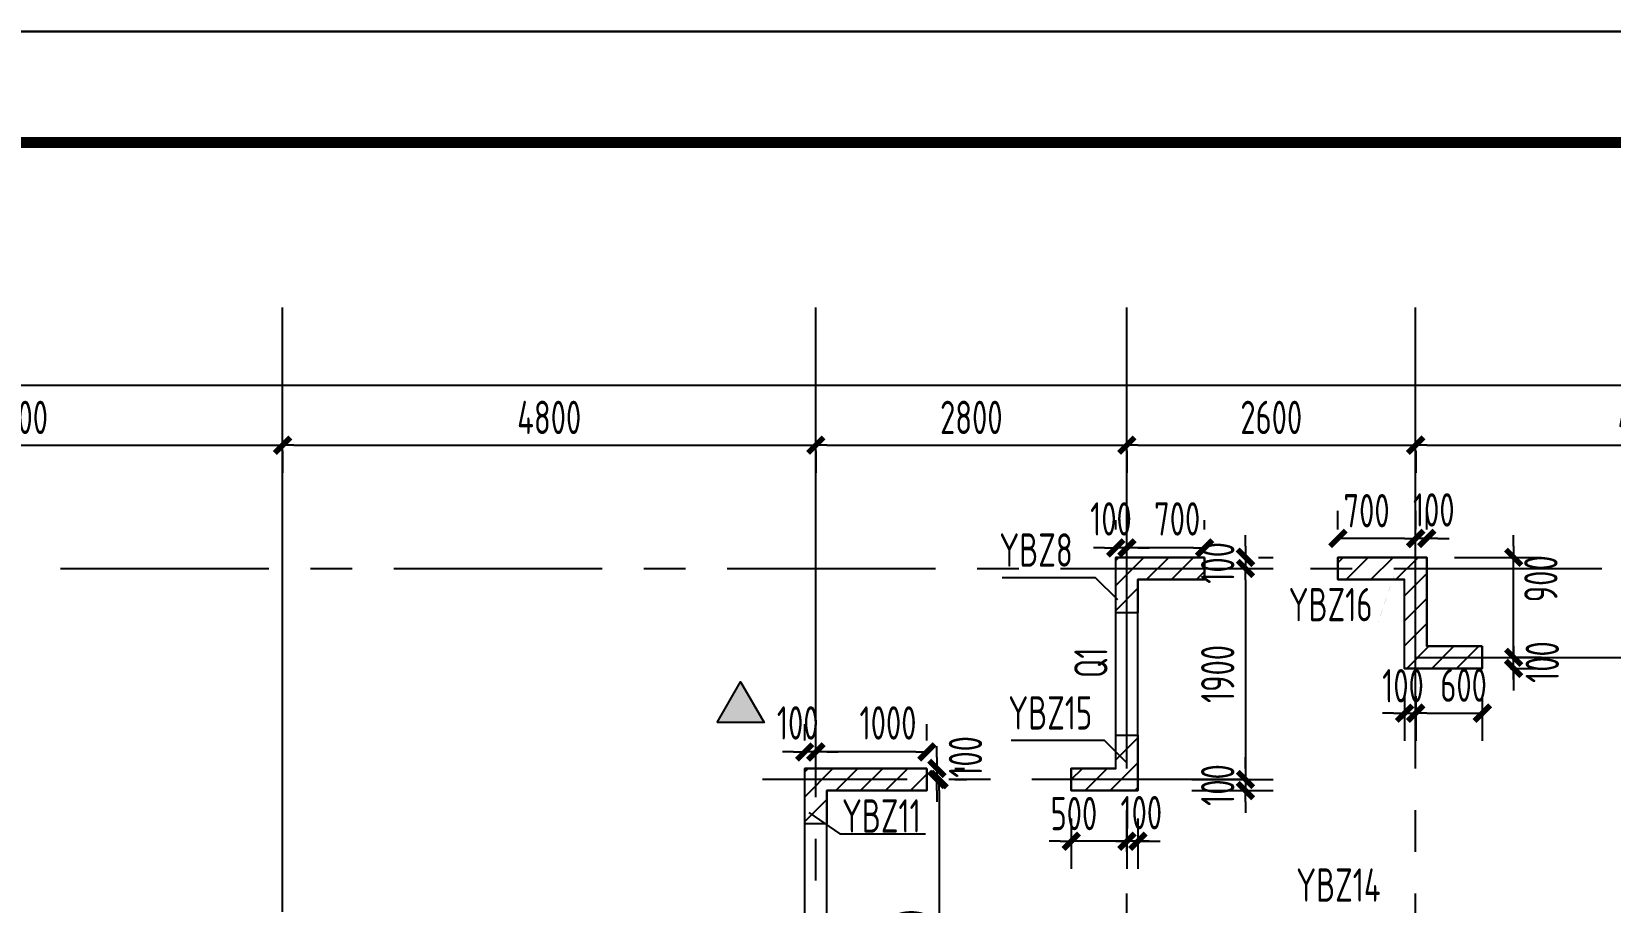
# Model space of a CAD drawing. Extents: x 580289 to 1106878, y -144605 to 78052.
# Drawn here: x 697301 to 711514, y 70211 to 78052 of the extents above; entities that cross this region are included whole.
import ezdxf

# ---------------------------------------------------------------- set-up
doc = ezdxf.new("R2010")
doc.units = 0
doc.header["$LTSCALE"] = 100
doc.linetypes.add('7', pattern=[120.000008, -60.000004, 60.000004])
doc.linetypes.add('CENTER', pattern=[2, 1.25, -0.25, 0.25, -0.25])
doc.layers.get('0').update_dxf_attribs({"linetype": 'CONTINUOUS'})
doc.layers.get('Defpoints').update_dxf_attribs({"linetype": 'CONTINUOUS'})
for name, color, linetype in [('AXIS', 3, 'CONTINUOUS'), ('b边缘构件', 240, 'CONTINUOUS'), ('b边缘构件阴影', 240, 'CONTINUOUS'), ('COLU', 7, 'CONTINUOUS'), ('DIM', 3, 'CONTINUOUS'), ('PAXIS', 253, 'CENTER'), ('TEXT', 2, 'CONTINUOUS'), ('THIN', 7, 'CONTINUOUS'), ('T图框', 7, 'CONTINUOUS'), ('图框', 254, 'CONTINUOUS'), ('墙文字', 54, '7')]:
    doc.layers.add(name, color=color, linetype=linetype)
doc.styles.get("Standard").update_dxf_attribs({"font": 'tssdeng.shx', "width": 0.7, "bigfont": 'tssdchn.shx'})
doc.styles.add('TSSD_Dimension', font='Tssdeng.shx', dxfattribs={"width": 0.7, "bigfont": 'tssdchn.shx'})
doc.dimstyles.new('TSSD_100_100$0', dxfattribs={"dimtxt": 300, "dimasz": 100, "dimexe": 250, "dimexo": 250, "dimgap": 100, "dimtad": 1, "dimdec": 0, "dimzin": 0, "dimdsep": 46, "dimtxsty": 'TSSD_Dimension', "dimblk": '_TSDBK', "dimblk1": '_TSDBK', "dimblk2": '_TSDBK', "dimsah": 1, "dimcen": 0, "dimclrt": 7, "dimadec": 0, "dimazin": 0, "dimtfac": 1, "dimtdec": 0, "dimtix": 1, "dimtmove": 2, "dimatfit": 3, "dimldrblk": '_TSDBK', "dimfxl": 1, "dimtolj": 1, "dimtzin": 0, "dimarcsym": 0})
pattern_1 = [(45, (250053.2, 141627.07), (-112.2532, 112.2532), [])]

# ---------------------------------------------------------------- blocks, each defined once
blk = doc.blocks.new('_TSDBK')
blk.add_line((-1, 0), (0, 0))
at = {"const_width": 0.5}
blk.add_lwpolyline([(-0.7, -0.7), (0.7, 0.7)], dxfattribs=at)
blk = doc.blocks.new('*D127')
at = {"layer": 'Defpoints', "color": 0}
for p in [(709661, 72318), (709761, 72318), (709761, 71915)]:
    blk.add_point(p, dxfattribs=at)
at = {"layer": 'DIM', "color": 0, "lineweight": -2}
for p, q in [((709661, 72068), (709661, 71665)), ((709761, 72068), (709761, 71665)), ((709561, 71915), (709461, 71915)), ((709661, 71915), (709761, 71915)), ((709861, 71915), (709961, 71915))]:
    blk.add_line(p, q, dxfattribs=at)
at = {"layer": 'DIM', "color": 0, "lineweight": -2, "xscale": 100, "yscale": 100, "zscale": 100}
for p, rotation in [((709661, 71915), 359.9999999933299), ((709761, 71915), 179.9999999933299)]:
    blk.add_blockref('_TSDBK', p, dxfattribs=dict(at, rotation=rotation))
at = {"layer": 'DIM', "color": 7, "insert": (709647, 72162), "char_height": 300, "attachment_point": 5, "rotation": 360, "style": 'TSSD_Dimension'}
blk.add_mtext('\\A1;100', dxfattribs=at)
blk = doc.blocks.new('*D128')
at = {"layer": 'Defpoints', "color": 0}
for p in [(709761, 72318), (710361, 72318), (710361, 71915)]:
    blk.add_point(p, dxfattribs=at)
at = {"layer": 'DIM', "color": 0, "lineweight": -2}
for p, q in [((709761, 72068), (709761, 71665)), ((710361, 72068), (710361, 71665)), ((709861, 71915), (710261, 71915))]:
    blk.add_line(p, q, dxfattribs=at)
at = {"layer": 'DIM', "color": 0, "lineweight": -2, "xscale": 100, "yscale": 100, "zscale": 100}
for p, rotation in [((709761, 71915), 179.9999999933299), ((710361, 71915), 359.9999999933299)]:
    blk.add_blockref('_TSDBK', p, dxfattribs=dict(at, rotation=rotation))
at = {"layer": 'DIM', "color": 7, "insert": (710192, 72167), "char_height": 300, "attachment_point": 5, "rotation": 360, "style": 'TSSD_Dimension'}
blk.add_mtext('\\A1;600', dxfattribs=at)
blk = doc.blocks.new('*D129')
at = {"layer": 'Defpoints', "color": 0}
for p in [(710361, 72418), (710643, 72418), (710361, 72318)]:
    blk.add_point(p, dxfattribs=at)
at = {"layer": 'DIM', "color": 0, "lineweight": -2}
for p, q in [((710643, 72518), (710643, 72618)), ((710611, 72418), (710893, 72418)), ((710643, 72318), (710643, 72418)), ((710611, 72318), (710893, 72318)), ((710643, 72218), (710643, 72118))]:
    blk.add_line(p, q, dxfattribs=at)
at = {"layer": 'DIM', "color": 0, "lineweight": -2, "xscale": 100, "yscale": 100, "zscale": 100}
for p, rotation in [((710643, 72418), 270), ((710643, 72318), 90)]:
    blk.add_blockref('_TSDBK', p, dxfattribs=dict(at, rotation=rotation))
at = {"layer": 'DIM', "color": 7, "insert": (710901, 72375), "char_height": 300, "attachment_point": 5, "rotation": 90, "style": 'TSSD_Dimension'}
blk.add_mtext('\\A1;100', dxfattribs=at)
blk = doc.blocks.new('*D130')
at = {"layer": 'Defpoints', "color": 0}
for p in [(709861, 73318), (710643, 73318), (710361, 72418)]:
    blk.add_point(p, dxfattribs=at)
at = {"layer": 'DIM', "color": 0, "lineweight": -2}
for p, q in [((710643, 73418), (710643, 73518)), ((710111, 73318), (710893, 73318)), ((710643, 72418), (710643, 73318)), ((710611, 72418), (710893, 72418)), ((710643, 72318), (710643, 72218))]:
    blk.add_line(p, q, dxfattribs=at)
at = {"layer": 'DIM', "color": 0, "lineweight": -2, "xscale": 100, "yscale": 100, "zscale": 100}
for p, rotation in [((710643, 73318), 270), ((710643, 72418), 90)]:
    blk.add_blockref('_TSDBK', p, dxfattribs=dict(at, rotation=rotation))
at = {"layer": 'DIM', "color": 7, "insert": (710888, 73125), "char_height": 300, "attachment_point": 5, "rotation": 90, "style": 'TSSD_Dimension'}
blk.add_mtext('\\A1;900', dxfattribs=at)
blk = doc.blocks.new('*D131')
at = {"layer": 'Defpoints', "color": 0}
for p in [(709761, 73488), (709761, 73318), (709861, 73318)]:
    blk.add_point(p, dxfattribs=at)
at = {"layer": 'DIM', "color": 0, "lineweight": -2}
for p, q in [((709761, 73568), (709761, 73738)), ((709861, 73568), (709861, 73738)), ((709661, 73488), (709561, 73488)), ((709861, 73488), (709761, 73488)), ((709961, 73488), (710061, 73488))]:
    blk.add_line(p, q, dxfattribs=at)
at = {"layer": 'DIM', "color": 0, "lineweight": -2, "xscale": 100, "yscale": 100, "zscale": 100}
for p, rotation in [((709761, 73488), 359.9999999933299), ((709861, 73488), 179.9999999933299)]:
    blk.add_blockref('_TSDBK', p, dxfattribs=dict(at, rotation=rotation))
at = {"layer": 'DIM', "color": 7, "insert": (709924, 73745), "char_height": 300, "attachment_point": 5, "rotation": 360, "style": 'TSSD_Dimension'}
blk.add_mtext('\\A1;100', dxfattribs=at)
blk = doc.blocks.new('*D132')
at = {"layer": 'Defpoints', "color": 0}
for p in [(709061, 73488), (709061, 73318), (709761, 73318)]:
    blk.add_point(p, dxfattribs=at)
at = {"layer": 'DIM', "color": 0, "lineweight": -2}
for p, q in [((709061, 73568), (709061, 73738)), ((709761, 73568), (709761, 73738)), ((709661, 73488), (709161, 73488))]:
    blk.add_line(p, q, dxfattribs=at)
at = {"layer": 'DIM', "color": 0, "lineweight": -2, "xscale": 100, "yscale": 100, "zscale": 100}
for p, rotation in [((709061, 73488), 179.9999999933299), ((709761, 73488), 359.9999999933299)]:
    blk.add_blockref('_TSDBK', p, dxfattribs=dict(at, rotation=rotation))
at = {"layer": 'DIM', "color": 7, "insert": (709319, 73738), "char_height": 300, "attachment_point": 5, "rotation": 360, "style": 'TSSD_Dimension'}
blk.add_mtext('\\A1;700', dxfattribs=at)
blk = doc.blocks.new('*D133')
at = {"layer": 'Defpoints', "color": 0}
for p in [(707161, 71218), (707261, 71218), (707161, 70762)]:
    blk.add_point(p, dxfattribs=at)
at = {"layer": 'DIM', "color": 0, "lineweight": -2}
for p, q in [((707161, 70968), (707161, 70512)), ((707261, 70968), (707261, 70512)), ((707061, 70762), (706961, 70762)), ((707261, 70762), (707161, 70762)), ((707361, 70762), (707461, 70762))]:
    blk.add_line(p, q, dxfattribs=at)
at = {"layer": 'DIM', "color": 0, "lineweight": -2, "xscale": 100, "yscale": 100, "zscale": 100}
for p, rotation in [((707161, 70762), 359.9999999933299), ((707261, 70762), 179.9999999933299)]:
    blk.add_blockref('_TSDBK', p, dxfattribs=dict(at, rotation=rotation))
at = {"layer": 'DIM', "color": 7, "insert": (707291, 71019), "char_height": 300, "attachment_point": 5, "rotation": 360, "style": 'TSSD_Dimension'}
blk.add_mtext('\\A1;100', dxfattribs=at)
blk = doc.blocks.new('*D134')
at = {"layer": 'Defpoints', "color": 0}
for p in [(706661, 71218), (707161, 71218), (706661, 70762)]:
    blk.add_point(p, dxfattribs=at)
at = {"layer": 'DIM', "color": 0, "lineweight": -2}
for p, q in [((706661, 70968), (706661, 70512)), ((707161, 70968), (707161, 70512)), ((706561, 70762), (706461, 70762)), ((707161, 70762), (706661, 70762)), ((707261, 70762), (707361, 70762))]:
    blk.add_line(p, q, dxfattribs=at)
at = {"layer": 'DIM', "color": 0, "lineweight": -2, "xscale": 100, "yscale": 100, "zscale": 100}
for p, rotation in [((706661, 70762), 359.9999999933299), ((707161, 70762), 179.9999999933299)]:
    blk.add_blockref('_TSDBK', p, dxfattribs=dict(at, rotation=rotation))
at = {"layer": 'DIM', "color": 7, "insert": (706684, 71011), "char_height": 300, "attachment_point": 5, "rotation": 360, "style": 'TSSD_Dimension'}
blk.add_mtext('\\A1;500', dxfattribs=at)
blk = doc.blocks.new('*D135')
at = {"layer": 'Defpoints', "color": 0}
for p in [(707161, 73403), (707161, 73318), (707861, 73318)]:
    blk.add_point(p, dxfattribs=at)
at = {"layer": 'DIM', "color": 0, "lineweight": -2}
for p, q in [((707161, 73568), (707161, 73653)), ((707861, 73568), (707861, 73653)), ((707761, 73403), (707261, 73403))]:
    blk.add_line(p, q, dxfattribs=at)
at = {"layer": 'DIM', "color": 0, "lineweight": -2, "xscale": 100, "yscale": 100, "zscale": 100}
for p, rotation in [((707161, 73403), 179.9999999933299), ((707861, 73403), 359.9999999933299)]:
    blk.add_blockref('_TSDBK', p, dxfattribs=dict(at, rotation=rotation))
at = {"layer": 'DIM', "color": 7, "insert": (707614, 73664), "char_height": 300, "attachment_point": 5, "rotation": 360, "style": 'TSSD_Dimension'}
blk.add_mtext('\\A1;700', dxfattribs=at)
blk = doc.blocks.new('*D136')
at = {"layer": 'Defpoints', "color": 0}
for p in [(707061, 73403), (707061, 73318), (707161, 73318)]:
    blk.add_point(p, dxfattribs=at)
at = {"layer": 'DIM', "color": 0, "lineweight": -2}
for p, q in [((707061, 73568), (707061, 73653)), ((707161, 73568), (707161, 73653)), ((706961, 73403), (706861, 73403)), ((707161, 73403), (707061, 73403)), ((707261, 73403), (707361, 73403))]:
    blk.add_line(p, q, dxfattribs=at)
at = {"layer": 'DIM', "color": 0, "lineweight": -2, "xscale": 100, "yscale": 100, "zscale": 100}
for p, rotation in [((707061, 73403), 359.9999999933299), ((707161, 73403), 179.9999999933299)]:
    blk.add_blockref('_TSDBK', p, dxfattribs=dict(at, rotation=rotation))
at = {"layer": 'DIM', "color": 7, "insert": (707018, 73664), "char_height": 300, "attachment_point": 5, "rotation": 360, "style": 'TSSD_Dimension'}
blk.add_mtext('\\A1;100', dxfattribs=at)
blk = doc.blocks.new('*D137')
at = {"layer": 'Defpoints', "color": 0}
for p in [(704361, 71566), (704361, 71418), (705361, 71418)]:
    blk.add_point(p, dxfattribs=at)
at = {"layer": 'DIM', "color": 0, "lineweight": -2}
for p, q in [((704361, 71668), (704361, 71816)), ((705361, 71668), (705361, 71816)), ((705261, 71566), (704461, 71566))]:
    blk.add_line(p, q, dxfattribs=at)
at = {"layer": 'DIM', "color": 0, "lineweight": -2, "xscale": 100, "yscale": 100, "zscale": 100}
for p, rotation in [((704361, 71566), 179.9999999933299), ((705361, 71566), 359.9999999933299)]:
    blk.add_blockref('_TSDBK', p, dxfattribs=dict(at, rotation=rotation))
at = {"layer": 'DIM', "color": 7, "insert": (705011, 71827), "char_height": 300, "attachment_point": 5, "rotation": 360, "style": 'TSSD_Dimension'}
blk.add_mtext('\\A1;1000', dxfattribs=at)
blk = doc.blocks.new('*D138')
at = {"layer": 'Defpoints', "color": 0}
for p in [(704261, 71566), (704261, 71418), (704361, 71418)]:
    blk.add_point(p, dxfattribs=at)
at = {"layer": 'DIM', "color": 0, "lineweight": -2}
for p, q in [((704261, 71668), (704261, 71816)), ((704361, 71668), (704361, 71816)), ((704161, 71566), (704061, 71566)), ((704361, 71566), (704261, 71566)), ((704461, 71566), (704561, 71566))]:
    blk.add_line(p, q, dxfattribs=at)
at = {"layer": 'DIM', "color": 0, "lineweight": -2, "xscale": 100, "yscale": 100, "zscale": 100}
for p, rotation in [((704261, 71566), 359.9999999933299), ((704361, 71566), 179.9999999933299)]:
    blk.add_blockref('_TSDBK', p, dxfattribs=dict(at, rotation=rotation))
at = {"layer": 'DIM', "color": 7, "insert": (704198, 71827), "char_height": 300, "attachment_point": 5, "rotation": 360, "style": 'TSSD_Dimension'}
blk.add_mtext('\\A1;100', dxfattribs=at)
blk = doc.blocks.new('*D139')
at = {"layer": 'Defpoints', "color": 0}
for p in [(705361, 71418), (705361, 71318), (705451, 71318)]:
    blk.add_point(p, dxfattribs=at)
at = {"layer": 'DIM', "color": 0, "lineweight": -2}
for p, q in [((705451, 71518), (705451, 71618)), ((705451, 71418), (705451, 71318)), ((705611, 71418), (705701, 71418)), ((705451, 71218), (705451, 71118)), ((705611, 71318), (705701, 71318))]:
    blk.add_line(p, q, dxfattribs=at)
at = {"layer": 'DIM', "color": 0, "lineweight": -2, "xscale": 100, "yscale": 100, "zscale": 100}
for p, rotation in [((705451, 71418), 270), ((705451, 71318), 90)]:
    blk.add_blockref('_TSDBK', p, dxfattribs=dict(at, rotation=rotation))
at = {"layer": 'DIM', "color": 7, "insert": (705708, 71521), "char_height": 300, "attachment_point": 5, "rotation": 90, "style": 'TSSD_Dimension'}
blk.add_mtext('\\A1;100', dxfattribs=at)
blk = doc.blocks.new('*D158')
at = {"layer": 'Defpoints', "color": 0}
for p in [(708095, 73318), (708095, 73217), (708229, 73217)]:
    blk.add_point(p, dxfattribs=at)
at = {"layer": 'DIM', "color": 0, "lineweight": -2}
for p, q in [((708229, 73418), (708229, 73518)), ((708229, 73318), (708229, 73217)), ((708345, 73318), (708479, 73318)), ((708345, 73217), (708479, 73217)), ((708229, 73117), (708229, 73017))]:
    blk.add_line(p, q, dxfattribs=at)
at = {"layer": 'DIM', "color": 0, "lineweight": -2, "xscale": 100, "yscale": 100, "zscale": 100}
for p, rotation in [((708229, 73318), 270), ((708229, 73217), 90)]:
    blk.add_blockref('_TSDBK', p, dxfattribs=dict(at, rotation=rotation))
at = {"layer": 'DIM', "color": 7, "insert": (707979, 73268), "char_height": 300, "attachment_point": 5, "rotation": 90, "style": 'TSSD_Dimension'}
blk.add_mtext('\\A1;100', dxfattribs=at)
blk = doc.blocks.new('*D159')
at = {"layer": 'Defpoints', "color": 0}
for p in [(708095, 73217), (707894, 71318), (708229, 71318)]:
    blk.add_point(p, dxfattribs=at)
at = {"layer": 'DIM', "color": 0, "lineweight": -2}
for p, q in [((708345, 73217), (708479, 73217)), ((708229, 73117), (708229, 71418)), ((708144, 71318), (708479, 71318))]:
    blk.add_line(p, q, dxfattribs=at)
at = {"layer": 'DIM', "color": 0, "lineweight": -2, "xscale": 100, "yscale": 100, "zscale": 100}
for p, rotation in [((708229, 73217), 90), ((708229, 71318), 270)]:
    blk.add_blockref('_TSDBK', p, dxfattribs=dict(at, rotation=rotation))
at = {"layer": 'DIM', "color": 7, "insert": (707979, 72268), "char_height": 300, "attachment_point": 5, "rotation": 90, "style": 'TSSD_Dimension'}
blk.add_mtext('\\A1;1900', dxfattribs=at)
blk = doc.blocks.new('*D160')
at = {"layer": 'Defpoints', "color": 0}
for p in [(707495, 71318), (707495, 71218), (708229, 71218)]:
    blk.add_point(p, dxfattribs=at)
at = {"layer": 'DIM', "color": 0, "lineweight": -2}
for p, q in [((708229, 71418), (708229, 71518)), ((707745, 71318), (708479, 71318)), ((707745, 71218), (708479, 71218)), ((708229, 71318), (708229, 71218)), ((708229, 71118), (708229, 71018))]:
    blk.add_line(p, q, dxfattribs=at)
at = {"layer": 'DIM', "color": 0, "lineweight": -2, "xscale": 100, "yscale": 100, "zscale": 100}
for p, rotation in [((708229, 71318), 270), ((708229, 71218), 90)]:
    blk.add_blockref('_TSDBK', p, dxfattribs=dict(at, rotation=rotation))
at = {"layer": 'DIM', "color": 7, "insert": (707979, 71268), "char_height": 300, "attachment_point": 5, "rotation": 90, "style": 'TSSD_Dimension'}
blk.add_mtext('\\A1;100', dxfattribs=at)
blk = doc.blocks.new('*D182')
at = {"layer": 'Defpoints', "color": 0}
for p in [(705451, 71318), (705361, 68418), (705470, 68418)]:
    blk.add_point(p, dxfattribs=at)
at = {"layer": 'DIM', "color": 0, "lineweight": -2}
for p, q in [((705470, 71218), (705470, 68518)), ((705701, 71318), (705720, 71318)), ((705611, 68418), (705720, 68418))]:
    blk.add_line(p, q, dxfattribs=at)
at = {"layer": 'DIM', "color": 0, "lineweight": -2, "xscale": 100, "yscale": 100, "zscale": 100}
for p, rotation in [((705470, 71318), 90), ((705470, 68418), 270)]:
    blk.add_blockref('_TSDBK', p, dxfattribs=dict(at, rotation=rotation))
at = {"layer": 'DIM', "color": 7, "insert": (705220, 69868), "char_height": 300, "attachment_point": 5, "rotation": 90, "style": 'TSSD_Dimension'}
blk.add_mtext('\\A1;2900', dxfattribs=at)
blk = doc.blocks.new('*D364')
at = {"layer": 'Defpoints', "color": 0}
for p in [(709661, 72318), (709761, 72318), (709761, 71915)]:
    blk.add_point(p, dxfattribs=at)
at = {"layer": 'DIM', "color": 0, "lineweight": -2}
for p, q in [((709661, 72068), (709661, 71665)), ((709761, 72068), (709761, 71665)), ((709561, 71915), (709461, 71915)), ((709661, 71915), (709761, 71915)), ((709861, 71915), (709961, 71915))]:
    blk.add_line(p, q, dxfattribs=at)
at = {"layer": 'DIM', "color": 0, "lineweight": -2, "xscale": 100, "yscale": 100, "zscale": 100}
for p, rotation in [((709661, 71915), 359.9999999933299), ((709761, 71915), 179.9999999933299)]:
    blk.add_blockref('_TSDBK', p, dxfattribs=dict(at, rotation=rotation))
at = {"layer": 'DIM', "color": 7, "insert": (709647, 72162), "char_height": 300, "attachment_point": 5, "rotation": 360, "style": 'TSSD_Dimension'}
blk.add_mtext('\\A1;100', dxfattribs=at)
blk = doc.blocks.new('*D365')
at = {"layer": 'Defpoints', "color": 0}
for p in [(709761, 72318), (710361, 72318), (710361, 71915)]:
    blk.add_point(p, dxfattribs=at)
at = {"layer": 'DIM', "color": 0, "lineweight": -2}
for p, q in [((709761, 72068), (709761, 71665)), ((710361, 72068), (710361, 71665)), ((709861, 71915), (710261, 71915))]:
    blk.add_line(p, q, dxfattribs=at)
at = {"layer": 'DIM', "color": 0, "lineweight": -2, "xscale": 100, "yscale": 100, "zscale": 100}
for p, rotation in [((709761, 71915), 179.9999999933299), ((710361, 71915), 359.9999999933299)]:
    blk.add_blockref('_TSDBK', p, dxfattribs=dict(at, rotation=rotation))
at = {"layer": 'DIM', "color": 7, "insert": (710192, 72167), "char_height": 300, "attachment_point": 5, "rotation": 360, "style": 'TSSD_Dimension'}
blk.add_mtext('\\A1;600', dxfattribs=at)
blk = doc.blocks.new('*D366')
at = {"layer": 'Defpoints', "color": 0}
for p in [(710361, 72418), (710643, 72418), (710361, 72318)]:
    blk.add_point(p, dxfattribs=at)
at = {"layer": 'DIM', "color": 0, "lineweight": -2}
for p, q in [((710643, 72518), (710643, 72618)), ((710611, 72418), (710893, 72418)), ((710643, 72318), (710643, 72418)), ((710611, 72318), (710893, 72318)), ((710643, 72218), (710643, 72118))]:
    blk.add_line(p, q, dxfattribs=at)
at = {"layer": 'DIM', "color": 0, "lineweight": -2, "xscale": 100, "yscale": 100, "zscale": 100}
for p, rotation in [((710643, 72418), 270), ((710643, 72318), 90)]:
    blk.add_blockref('_TSDBK', p, dxfattribs=dict(at, rotation=rotation))
at = {"layer": 'DIM', "color": 7, "insert": (710901, 72375), "char_height": 300, "attachment_point": 5, "rotation": 90, "style": 'TSSD_Dimension'}
blk.add_mtext('\\A1;100', dxfattribs=at)
blk = doc.blocks.new('*D367')
at = {"layer": 'Defpoints', "color": 0}
for p in [(709861, 73318), (710643, 73318), (710361, 72418)]:
    blk.add_point(p, dxfattribs=at)
at = {"layer": 'DIM', "color": 0, "lineweight": -2}
for p, q in [((710643, 73418), (710643, 73518)), ((710111, 73318), (710893, 73318)), ((710643, 72418), (710643, 73318)), ((710611, 72418), (710893, 72418)), ((710643, 72318), (710643, 72218))]:
    blk.add_line(p, q, dxfattribs=at)
at = {"layer": 'DIM', "color": 0, "lineweight": -2, "xscale": 100, "yscale": 100, "zscale": 100}
for p, rotation in [((710643, 73318), 270), ((710643, 72418), 90)]:
    blk.add_blockref('_TSDBK', p, dxfattribs=dict(at, rotation=rotation))
at = {"layer": 'DIM', "color": 7, "insert": (710888, 73125), "char_height": 300, "attachment_point": 5, "rotation": 90, "style": 'TSSD_Dimension'}
blk.add_mtext('\\A1;900', dxfattribs=at)
blk = doc.blocks.new('*D368')
at = {"layer": 'Defpoints', "color": 0}
for p in [(709761, 73488), (709761, 73318), (709861, 73318)]:
    blk.add_point(p, dxfattribs=at)
at = {"layer": 'DIM', "color": 0, "lineweight": -2}
for p, q in [((709761, 73568), (709761, 73738)), ((709861, 73568), (709861, 73738)), ((709661, 73488), (709561, 73488)), ((709861, 73488), (709761, 73488)), ((709961, 73488), (710061, 73488))]:
    blk.add_line(p, q, dxfattribs=at)
at = {"layer": 'DIM', "color": 0, "lineweight": -2, "xscale": 100, "yscale": 100, "zscale": 100}
for p, rotation in [((709761, 73488), 359.9999999933299), ((709861, 73488), 179.9999999933299)]:
    blk.add_blockref('_TSDBK', p, dxfattribs=dict(at, rotation=rotation))
at = {"layer": 'DIM', "color": 7, "insert": (709924, 73745), "char_height": 300, "attachment_point": 5, "rotation": 360, "style": 'TSSD_Dimension'}
blk.add_mtext('\\A1;100', dxfattribs=at)
blk = doc.blocks.new('*D369')
at = {"layer": 'Defpoints', "color": 0}
for p in [(709061, 73488), (709061, 73318), (709761, 73318)]:
    blk.add_point(p, dxfattribs=at)
at = {"layer": 'DIM', "color": 0, "lineweight": -2}
for p, q in [((709061, 73568), (709061, 73738)), ((709761, 73568), (709761, 73738)), ((709661, 73488), (709161, 73488))]:
    blk.add_line(p, q, dxfattribs=at)
at = {"layer": 'DIM', "color": 0, "lineweight": -2, "xscale": 100, "yscale": 100, "zscale": 100}
for p, rotation in [((709061, 73488), 179.9999999933299), ((709761, 73488), 359.9999999933299)]:
    blk.add_blockref('_TSDBK', p, dxfattribs=dict(at, rotation=rotation))
at = {"layer": 'DIM', "color": 7, "insert": (709319, 73738), "char_height": 300, "attachment_point": 5, "rotation": 360, "style": 'TSSD_Dimension'}
blk.add_mtext('\\A1;700', dxfattribs=at)
blk = doc.blocks.new('*D370')
at = {"layer": 'Defpoints', "color": 0}
for p in [(707161, 71218), (707261, 71218), (707161, 70762)]:
    blk.add_point(p, dxfattribs=at)
at = {"layer": 'DIM', "color": 0, "lineweight": -2}
for p, q in [((707161, 70968), (707161, 70512)), ((707261, 70968), (707261, 70512)), ((707061, 70762), (706961, 70762)), ((707261, 70762), (707161, 70762)), ((707361, 70762), (707461, 70762))]:
    blk.add_line(p, q, dxfattribs=at)
at = {"layer": 'DIM', "color": 0, "lineweight": -2, "xscale": 100, "yscale": 100, "zscale": 100}
for p, rotation in [((707161, 70762), 359.9999999933299), ((707261, 70762), 179.9999999933299)]:
    blk.add_blockref('_TSDBK', p, dxfattribs=dict(at, rotation=rotation))
at = {"layer": 'DIM', "color": 7, "insert": (707291, 71019), "char_height": 300, "attachment_point": 5, "rotation": 360, "style": 'TSSD_Dimension'}
blk.add_mtext('\\A1;100', dxfattribs=at)
blk = doc.blocks.new('*D371')
at = {"layer": 'Defpoints', "color": 0}
for p in [(706661, 71218), (707161, 71218), (706661, 70762)]:
    blk.add_point(p, dxfattribs=at)
at = {"layer": 'DIM', "color": 0, "lineweight": -2}
for p, q in [((706661, 70968), (706661, 70512)), ((707161, 70968), (707161, 70512)), ((706561, 70762), (706461, 70762)), ((707161, 70762), (706661, 70762)), ((707261, 70762), (707361, 70762))]:
    blk.add_line(p, q, dxfattribs=at)
at = {"layer": 'DIM', "color": 0, "lineweight": -2, "xscale": 100, "yscale": 100, "zscale": 100}
for p, rotation in [((706661, 70762), 359.9999999933299), ((707161, 70762), 179.9999999933299)]:
    blk.add_blockref('_TSDBK', p, dxfattribs=dict(at, rotation=rotation))
at = {"layer": 'DIM', "color": 7, "insert": (706684, 71011), "char_height": 300, "attachment_point": 5, "rotation": 360, "style": 'TSSD_Dimension'}
blk.add_mtext('\\A1;500', dxfattribs=at)
blk = doc.blocks.new('*D372')
at = {"layer": 'Defpoints', "color": 0}
for p in [(707161, 73403), (707161, 73318), (707861, 73318)]:
    blk.add_point(p, dxfattribs=at)
at = {"layer": 'DIM', "color": 0, "lineweight": -2}
for p, q in [((707161, 73568), (707161, 73653)), ((707861, 73568), (707861, 73653)), ((707761, 73403), (707261, 73403))]:
    blk.add_line(p, q, dxfattribs=at)
at = {"layer": 'DIM', "color": 0, "lineweight": -2, "xscale": 100, "yscale": 100, "zscale": 100}
for p, rotation in [((707161, 73403), 179.9999999933299), ((707861, 73403), 359.9999999933299)]:
    blk.add_blockref('_TSDBK', p, dxfattribs=dict(at, rotation=rotation))
at = {"layer": 'DIM', "color": 7, "insert": (707614, 73664), "char_height": 300, "attachment_point": 5, "rotation": 360, "style": 'TSSD_Dimension'}
blk.add_mtext('\\A1;700', dxfattribs=at)
blk = doc.blocks.new('*D373')
at = {"layer": 'Defpoints', "color": 0}
for p in [(707061, 73403), (707061, 73318), (707161, 73318)]:
    blk.add_point(p, dxfattribs=at)
at = {"layer": 'DIM', "color": 0, "lineweight": -2}
for p, q in [((707061, 73568), (707061, 73653)), ((707161, 73568), (707161, 73653)), ((706961, 73403), (706861, 73403)), ((707161, 73403), (707061, 73403)), ((707261, 73403), (707361, 73403))]:
    blk.add_line(p, q, dxfattribs=at)
at = {"layer": 'DIM', "color": 0, "lineweight": -2, "xscale": 100, "yscale": 100, "zscale": 100}
for p, rotation in [((707061, 73403), 359.9999999933299), ((707161, 73403), 179.9999999933299)]:
    blk.add_blockref('_TSDBK', p, dxfattribs=dict(at, rotation=rotation))
at = {"layer": 'DIM', "color": 7, "insert": (707018, 73664), "char_height": 300, "attachment_point": 5, "rotation": 360, "style": 'TSSD_Dimension'}
blk.add_mtext('\\A1;100', dxfattribs=at)
blk = doc.blocks.new('*D374')
at = {"layer": 'Defpoints', "color": 0}
for p in [(704361, 71566), (704361, 71418), (705361, 71418)]:
    blk.add_point(p, dxfattribs=at)
at = {"layer": 'DIM', "color": 0, "lineweight": -2}
for p, q in [((704361, 71668), (704361, 71816)), ((705361, 71668), (705361, 71816)), ((705261, 71566), (704461, 71566))]:
    blk.add_line(p, q, dxfattribs=at)
at = {"layer": 'DIM', "color": 0, "lineweight": -2, "xscale": 100, "yscale": 100, "zscale": 100}
for p, rotation in [((704361, 71566), 179.9999999933299), ((705361, 71566), 359.9999999933299)]:
    blk.add_blockref('_TSDBK', p, dxfattribs=dict(at, rotation=rotation))
at = {"layer": 'DIM', "color": 7, "insert": (705011, 71827), "char_height": 300, "attachment_point": 5, "rotation": 360, "style": 'TSSD_Dimension'}
blk.add_mtext('\\A1;1000', dxfattribs=at)
blk = doc.blocks.new('*D375')
at = {"layer": 'Defpoints', "color": 0}
for p in [(704261, 71566), (704261, 71418), (704361, 71418)]:
    blk.add_point(p, dxfattribs=at)
at = {"layer": 'DIM', "color": 0, "lineweight": -2}
for p, q in [((704261, 71668), (704261, 71816)), ((704361, 71668), (704361, 71816)), ((704161, 71566), (704061, 71566)), ((704361, 71566), (704261, 71566)), ((704461, 71566), (704561, 71566))]:
    blk.add_line(p, q, dxfattribs=at)
at = {"layer": 'DIM', "color": 0, "lineweight": -2, "xscale": 100, "yscale": 100, "zscale": 100}
for p, rotation in [((704261, 71566), 359.9999999933299), ((704361, 71566), 179.9999999933299)]:
    blk.add_blockref('_TSDBK', p, dxfattribs=dict(at, rotation=rotation))
at = {"layer": 'DIM', "color": 7, "insert": (704198, 71827), "char_height": 300, "attachment_point": 5, "rotation": 360, "style": 'TSSD_Dimension'}
blk.add_mtext('\\A1;100', dxfattribs=at)
blk = doc.blocks.new('*D376')
at = {"layer": 'Defpoints', "color": 0}
for p in [(705361, 71418), (705361, 71318), (705451, 71318)]:
    blk.add_point(p, dxfattribs=at)
at = {"layer": 'DIM', "color": 0, "lineweight": -2}
for p, q in [((705451, 71518), (705451, 71618)), ((705451, 71418), (705451, 71318)), ((705611, 71418), (705701, 71418)), ((705451, 71218), (705451, 71118)), ((705611, 71318), (705701, 71318))]:
    blk.add_line(p, q, dxfattribs=at)
at = {"layer": 'DIM', "color": 0, "lineweight": -2, "xscale": 100, "yscale": 100, "zscale": 100}
for p, rotation in [((705451, 71418), 270), ((705451, 71318), 90)]:
    blk.add_blockref('_TSDBK', p, dxfattribs=dict(at, rotation=rotation))
at = {"layer": 'DIM', "color": 7, "insert": (705708, 71521), "char_height": 300, "attachment_point": 5, "rotation": 90, "style": 'TSSD_Dimension'}
blk.add_mtext('\\A1;100', dxfattribs=at)
blk = doc.blocks.new('*D397')
at = {"layer": 'Defpoints', "color": 0}
for p in [(708095, 73318), (708095, 73217), (708229, 73217)]:
    blk.add_point(p, dxfattribs=at)
at = {"layer": 'DIM', "color": 0, "lineweight": -2}
for p, q in [((708229, 73418), (708229, 73518)), ((708229, 73318), (708229, 73217)), ((708345, 73318), (708479, 73318)), ((708345, 73217), (708479, 73217)), ((708229, 73117), (708229, 73017))]:
    blk.add_line(p, q, dxfattribs=at)
at = {"layer": 'DIM', "color": 0, "lineweight": -2, "xscale": 100, "yscale": 100, "zscale": 100}
for p, rotation in [((708229, 73318), 270), ((708229, 73217), 90)]:
    blk.add_blockref('_TSDBK', p, dxfattribs=dict(at, rotation=rotation))
at = {"layer": 'DIM', "color": 7, "insert": (707979, 73268), "char_height": 300, "attachment_point": 5, "rotation": 90, "style": 'TSSD_Dimension'}
blk.add_mtext('\\A1;100', dxfattribs=at)
blk = doc.blocks.new('*D398')
at = {"layer": 'Defpoints', "color": 0}
for p in [(708095, 73217), (707894, 71318), (708229, 71318)]:
    blk.add_point(p, dxfattribs=at)
at = {"layer": 'DIM', "color": 0, "lineweight": -2}
for p, q in [((708345, 73217), (708479, 73217)), ((708229, 73117), (708229, 71418)), ((708144, 71318), (708479, 71318))]:
    blk.add_line(p, q, dxfattribs=at)
at = {"layer": 'DIM', "color": 0, "lineweight": -2, "xscale": 100, "yscale": 100, "zscale": 100}
for p, rotation in [((708229, 73217), 90), ((708229, 71318), 270)]:
    blk.add_blockref('_TSDBK', p, dxfattribs=dict(at, rotation=rotation))
at = {"layer": 'DIM', "color": 7, "insert": (707979, 72268), "char_height": 300, "attachment_point": 5, "rotation": 90, "style": 'TSSD_Dimension'}
blk.add_mtext('\\A1;1900', dxfattribs=at)
blk = doc.blocks.new('*D399')
at = {"layer": 'Defpoints', "color": 0}
for p in [(707495, 71318), (707495, 71218), (708229, 71218)]:
    blk.add_point(p, dxfattribs=at)
at = {"layer": 'DIM', "color": 0, "lineweight": -2}
for p, q in [((708229, 71418), (708229, 71518)), ((707745, 71318), (708479, 71318)), ((707745, 71218), (708479, 71218)), ((708229, 71318), (708229, 71218)), ((708229, 71118), (708229, 71018))]:
    blk.add_line(p, q, dxfattribs=at)
at = {"layer": 'DIM', "color": 0, "lineweight": -2, "xscale": 100, "yscale": 100, "zscale": 100}
for p, rotation in [((708229, 71318), 270), ((708229, 71218), 90)]:
    blk.add_blockref('_TSDBK', p, dxfattribs=dict(at, rotation=rotation))
at = {"layer": 'DIM', "color": 7, "insert": (707979, 71268), "char_height": 300, "attachment_point": 5, "rotation": 90, "style": 'TSSD_Dimension'}
blk.add_mtext('\\A1;100', dxfattribs=at)
blk = doc.blocks.new('*D425')
at = {"layer": 'Defpoints', "color": 0}
for p in [(705451, 71318), (705361, 68418), (705470, 68418)]:
    blk.add_point(p, dxfattribs=at)
at = {"layer": 'DIM', "color": 0, "lineweight": -2}
for p, q in [((705470, 71218), (705470, 68518)), ((705701, 71318), (705720, 71318)), ((705611, 68418), (705720, 68418))]:
    blk.add_line(p, q, dxfattribs=at)
at = {"layer": 'DIM', "color": 0, "lineweight": -2, "xscale": 100, "yscale": 100, "zscale": 100}
for p, rotation in [((705470, 71318), 90), ((705470, 68418), 270)]:
    blk.add_blockref('_TSDBK', p, dxfattribs=dict(at, rotation=rotation))
at = {"layer": 'DIM', "color": 7, "insert": (705220, 69868), "char_height": 300, "attachment_point": 5, "rotation": 90, "style": 'TSSD_Dimension'}
blk.add_mtext('\\A1;2900', dxfattribs=at)
blk = doc.blocks.new('*D473')
at = {"layer": 'Defpoints', "color": 0}
for p in [(694761, 74527), (699561, 74527), (699561, 74328)]:
    blk.add_point(p, dxfattribs=at)
at = {"layer": 'DIM', "color": 0, "lineweight": -2}
for p, q in [((694761, 74277), (694761, 74078)), ((694861, 74328), (699461, 74328)), ((699561, 74277), (699561, 74078))]:
    blk.add_line(p, q, dxfattribs=at)
at = {"layer": 'DIM', "color": 0, "lineweight": -2, "xscale": 100, "yscale": 100, "zscale": 100, "rotation": 180}
blk.add_blockref('_TSDBK', (694761, 74328), dxfattribs=at)
at = {"layer": 'DIM', "color": 0, "lineweight": -2, "xscale": 100, "yscale": 100, "zscale": 100}
blk.add_blockref('_TSDBK', (699561, 74328), dxfattribs=at)
at = {"layer": 'DIM', "color": 7, "insert": (697161, 74578), "char_height": 300, "attachment_point": 5, "style": 'TSSD_Dimension'}
blk.add_mtext('\\A1;4800', dxfattribs=at)
blk = doc.blocks.new('*D474')
at = {"layer": 'Defpoints', "color": 0}
for p in [(699561, 74527), (704361, 74527), (704361, 74328)]:
    blk.add_point(p, dxfattribs=at)
at = {"layer": 'DIM', "color": 0, "lineweight": -2}
for p, q in [((699561, 74277), (699561, 74078)), ((699661, 74328), (704261, 74328)), ((704361, 74277), (704361, 74078))]:
    blk.add_line(p, q, dxfattribs=at)
at = {"layer": 'DIM', "color": 0, "lineweight": -2, "xscale": 100, "yscale": 100, "zscale": 100, "rotation": 180}
blk.add_blockref('_TSDBK', (699561, 74328), dxfattribs=at)
at = {"layer": 'DIM', "color": 0, "lineweight": -2, "xscale": 100, "yscale": 100, "zscale": 100}
blk.add_blockref('_TSDBK', (704361, 74328), dxfattribs=at)
at = {"layer": 'DIM', "color": 7, "insert": (701961, 74578), "char_height": 300, "attachment_point": 5, "style": 'TSSD_Dimension'}
blk.add_mtext('\\A1;4800', dxfattribs=at)
blk = doc.blocks.new('*D475')
at = {"layer": 'Defpoints', "color": 0}
for p in [(704361, 74527), (707161, 74527), (707161, 74328)]:
    blk.add_point(p, dxfattribs=at)
at = {"layer": 'DIM', "color": 0, "lineweight": -2}
for p, q in [((704361, 74277), (704361, 74078)), ((704461, 74328), (707061, 74328)), ((707161, 74277), (707161, 74078))]:
    blk.add_line(p, q, dxfattribs=at)
at = {"layer": 'DIM', "color": 0, "lineweight": -2, "xscale": 100, "yscale": 100, "zscale": 100, "rotation": 180}
blk.add_blockref('_TSDBK', (704361, 74328), dxfattribs=at)
at = {"layer": 'DIM', "color": 0, "lineweight": -2, "xscale": 100, "yscale": 100, "zscale": 100}
blk.add_blockref('_TSDBK', (707161, 74328), dxfattribs=at)
at = {"layer": 'DIM', "color": 7, "insert": (705761, 74578), "char_height": 300, "attachment_point": 5, "style": 'TSSD_Dimension'}
blk.add_mtext('\\A1;2800', dxfattribs=at)
blk = doc.blocks.new('*D476')
at = {"layer": 'Defpoints', "color": 0}
for p in [(707161, 74527), (709761, 74527), (709761, 74328)]:
    blk.add_point(p, dxfattribs=at)
at = {"layer": 'DIM', "color": 0, "lineweight": -2}
for p, q in [((707161, 74277), (707161, 74078)), ((707261, 74328), (709661, 74328)), ((709761, 74277), (709761, 74078))]:
    blk.add_line(p, q, dxfattribs=at)
at = {"layer": 'DIM', "color": 0, "lineweight": -2, "xscale": 100, "yscale": 100, "zscale": 100, "rotation": 180}
blk.add_blockref('_TSDBK', (707161, 74328), dxfattribs=at)
at = {"layer": 'DIM', "color": 0, "lineweight": -2, "xscale": 100, "yscale": 100, "zscale": 100}
blk.add_blockref('_TSDBK', (709761, 74328), dxfattribs=at)
at = {"layer": 'DIM', "color": 7, "insert": (708461, 74578), "char_height": 300, "attachment_point": 5, "style": 'TSSD_Dimension'}
blk.add_mtext('\\A1;2600', dxfattribs=at)
blk = doc.blocks.new('*D477')
at = {"layer": 'Defpoints', "color": 0}
for p in [(709761, 74527), (713961, 74527), (713961, 74328)]:
    blk.add_point(p, dxfattribs=at)
at = {"layer": 'DIM', "color": 0, "lineweight": -2}
for p, q in [((709761, 74277), (709761, 74078)), ((709861, 74328), (713861, 74328)), ((713961, 74277), (713961, 74078))]:
    blk.add_line(p, q, dxfattribs=at)
at = {"layer": 'DIM', "color": 0, "lineweight": -2, "xscale": 100, "yscale": 100, "zscale": 100, "rotation": 180}
blk.add_blockref('_TSDBK', (709761, 74328), dxfattribs=at)
at = {"layer": 'DIM', "color": 0, "lineweight": -2, "xscale": 100, "yscale": 100, "zscale": 100}
blk.add_blockref('_TSDBK', (713961, 74328), dxfattribs=at)
at = {"layer": 'DIM', "color": 7, "insert": (711861, 74578), "char_height": 300, "attachment_point": 5, "style": 'TSSD_Dimension'}
blk.add_mtext('\\A1;4200', dxfattribs=at)
blk = doc.blocks.new('*D479')
at = {"layer": 'Defpoints', "color": 0}
for p in [(665361, 74868), (714561, 74868), (714561, 74868)]:
    blk.add_point(p, dxfattribs=at)
at = {"layer": 'DIM', "color": 0, "lineweight": -2}
for p, q in [((665461, 74868), (714461, 74868)), ((665361, 74618), (665361, 74618))]:
    blk.add_line(p, q, dxfattribs=at)
at = {"layer": 'DIM', "color": 0, "lineweight": -2, "xscale": 100, "yscale": 100, "zscale": 100, "rotation": 180}
blk.add_blockref('_TSDBK', (665361, 74868), dxfattribs=at)
at = {"layer": 'DIM', "color": 0, "lineweight": -2, "xscale": 100, "yscale": 100, "zscale": 100}
blk.add_blockref('_TSDBK', (714561, 74868), dxfattribs=at)
at = {"layer": 'DIM', "color": 7, "insert": (689961, 75118), "char_height": 300, "attachment_point": 5, "style": 'TSSD_Dimension'}
blk.add_mtext('\\A1;49200', dxfattribs=at)
blk = doc.blocks.new('A$C72C84CBD')
at = {"layer": '图框', "color": 0}
for points in [[(0, 0), (0, 59400), (84100, 59400), (84100, 0)], [(0, 0), (84100, 0), (84100, 59400), (0, 59400)]]:
    blk.add_lwpolyline(points, close=True, dxfattribs=at)
at = {"layer": '图框', "color": 0, "const_width": 100}
blk.add_lwpolyline([(2500, 1000), (83100, 1000), (83100, 58400), (2500, 58400)], close=True, dxfattribs=at)
blk = doc.blocks.new('图框')
at = {"layer": 'T图框', "color": 4}
blk.add_blockref('A$C72C84CBD', (602717, 102744), dxfattribs=at)

msp = doc.modelspace()

# ---------------------------------------------------------------- hatches: boundary and pattern name
at = {"layer": 'b边缘构件阴影'}
h = msp.add_hatch(dxfattribs=at)
h.set_pattern_fill('ANSI31', color=256, scale=50, style=0)
h.set_pattern_definition(pattern_1)
h.paths.add_polyline_path([(707860.8, 73317.7), (707860.8, 73117.7), (707260.8, 73117.7), (707260.8, 72817.7), (707060.8, 72817.7), (707060.8, 73317.7)], flags=0)
h = msp.add_hatch(dxfattribs=at)
h.set_pattern_fill('ANSI31', color=256, scale=50, style=0)
h.set_pattern_definition(pattern_1)
h.paths.add_polyline_path([(710360.8, 72517.7), (710360.8, 72317.7), (709660.8, 72317.7), (709660.8, 73117.7), (709060.8, 73117.7), (709060.8, 73317.7), (709860.8, 73317.7), (709860.8, 72517.7)], flags=0)
h = msp.add_hatch(dxfattribs=at)
h.set_pattern_fill('ANSI31', color=256, scale=50, style=0)
h.set_pattern_definition(pattern_1)
h.paths.add_polyline_path([(707260.8, 71717.7), (707260.8, 71217.7), (706660.8, 71217.7), (706660.8, 71417.7), (707060.8, 71417.7), (707060.8, 71717.7)], flags=0)
h = msp.add_hatch(dxfattribs=at)
h.set_pattern_fill('ANSI31', color=256, scale=50, style=0)
h.set_pattern_definition(pattern_1)
h.paths.add_polyline_path([(705360.8, 71417.7), (705360.8, 71217.7), (704460.8, 71217.7), (704460.8, 70917.7), (704260.8, 70917.7), (704260.8, 71417.7)], flags=0)
at = {"layer": 'TEXT'}
msp.add_hatch(color=256, dxfattribs=at).paths.add_polyline_path([(703472.4, 71830.8), (703684.5, 72198.2), (703896.6, 71830.8)])

# ---------------------------------------------------------------- linework, layer by layer
at = {"layer": 'AXIS'}
for p, q in [((699560.8, 71567.8), (699560.8, 75567.8)), ((704360.8, 71567.8), (704360.8, 75567.8)), ((707160.8, 71567.8), (707160.8, 75567.8)), ((709760.8, 71567.8), (709760.8, 75567.8))]:
    msp.add_line(p, q, dxfattribs=at)
at = {"layer": 'b边缘构件'}
for points in [[(707860.8, 73317.7), (707060.8, 73317.7)], [(707860.8, 73317.7), (707860.8, 73117.7), (707260.8, 73117.7), (707260.8, 72817.7), (707060.8, 72817.7), (707060.8, 73317.7), (707860.8, 73317.7)], [(707860.8, 73117.7), (707860.8, 73317.7)], [(709860.8, 73317.7), (709060.8, 73317.7)], [(709060.8, 73317.7), (709060.8, 73117.7)], [(710360.8, 72517.7), (710360.8, 72317.7), (709660.8, 72317.7), (709660.8, 73117.7), (709060.8, 73117.7), (709060.8, 73317.7), (709860.8, 73317.7), (709860.8, 72517.7), (710360.8, 72517.7)], [(709860.8, 72517.7), (709860.8, 73317.7)], [(707860.8, 73117.7), (707260.8, 73117.7)], [(709660.8, 73117.7), (709060.8, 73117.7)], [(709660.8, 72317.7), (709660.8, 73117.7)], [(710360.8, 72517.7), (709860.8, 72517.7)], [(710360.8, 72317.7), (710360.8, 72517.7)], [(710360.8, 72317.7), (709660.8, 72317.7)], [(707260.8, 71717.7), (707260.8, 71217.7), (706660.8, 71217.7), (706660.8, 71417.7), (707060.8, 71417.7), (707060.8, 71717.7), (707260.8, 71717.7)], [(705360.8, 71417.7), (704260.8, 71417.7)], [(705360.8, 71417.7), (705360.8, 71217.7), (704460.8, 71217.7), (704460.8, 70917.7), (704260.8, 70917.7), (704260.8, 71417.7), (705360.8, 71417.7)], [(705360.8, 71217.7), (705360.8, 71417.7)], [(707060.8, 71417.7), (706660.8, 71417.7)], [(706660.8, 71417.7), (706660.8, 71217.7)], [(705360.8, 71217.7), (704460.8, 71217.7)], [(707260.8, 71217.7), (706660.8, 71217.7)]]:
    msp.add_lwpolyline(points, dxfattribs=at)
at = {"layer": 'COLU'}
for points in [[(707060.8, 71417.7), (707060.8, 73317.7)], [(707060.8, 73317.7), (707860.8, 73317.7)], [(707860.8, 73317.7), (707860.8, 73117.7)], [(709060.8, 73317.7), (709860.8, 73317.7)], [(709060.8, 73117.7), (709060.8, 73317.7)], [(709860.8, 72517.7), (709860.8, 73317.7)], [(707260.8, 71217.7), (707260.8, 73117.7)], [(707260.8, 73117.7), (707860.8, 73117.7)], [(709060.8, 73117.7), (709660.8, 73117.7)], [(709660.8, 72317.7), (709660.8, 73117.7)], [(709860.8, 72517.7), (710360.8, 72517.7)], [(710360.8, 72517.7), (710360.8, 72317.7)], [(709660.8, 72317.7), (710360.8, 72317.7)], [(704260.8, 71417.7), (705360.8, 71417.7)], [(704260.8, 68317.7), (704260.8, 71417.7)], [(705360.8, 71417.7), (705360.8, 71217.7)], [(706660.8, 71417.7), (707060.8, 71417.7)], [(706660.8, 71217.7), (706660.8, 71417.7)], [(704460.8, 71217.7), (705360.8, 71217.7)], [(704460.8, 68517.7), (704460.8, 71217.7)], [(706660.8, 71217.7), (707260.8, 71217.7)]]:
    msp.add_lwpolyline(points, dxfattribs=at)
at = {"layer": 'PAXIS', "linetype": 'CENTER', "ltscale": 15}
for p, q in [((699560.8, 49127.2), (699560.8, 75567.8)), ((704360.8, 50159.7), (704360.8, 75412.2)), ((707160.8, 68417.7), (707160.8, 75412.2)), ((709760.8, 68417.7), (709760.8, 75412.2)), ((664563.2, 73217.7), (715358.4, 73217.7)), ((709760.8, 72417.7), (715358.4, 72417.7)), ((708182.1, 71317.7), (703882.1, 71317.7))]:
    msp.add_line(p, q, dxfattribs=at)
at = {"layer": 'TEXT', "elevation": -1181.6}
msp.add_lwpolyline([(703472.4, 71830.8), (703684.5, 72198.2), (703896.6, 71830.8)], close=True, dxfattribs=at)
at = {"layer": 'THIN'}
for points in [[(707080, 72934), (706880, 73134), (706040, 73134)], [(707160.8, 71467.7), (706960.8, 71667.7), (706120.8, 71667.7)], [(704297.6, 71021.5), (704577.2, 70830.1), (705348.3, 70829.1)]]:
    msp.add_lwpolyline(points, dxfattribs=at)
at = {"layer": 'THIN', "const_width": 0.45}
msp.add_lwpolyline([(709567, 73156), (709423, 72735.8), (708622.2, 72735.8)], dxfattribs=at)

# ---------------------------------------------------------------- block references
at = {"layer": 'T图框'}
msp.add_blockref('图框', (54333, -84091.7), dxfattribs=at)

# ---------------------------------------------------------------- texts
at = {"layer": 'TEXT', "width": 0.7}
for s, p in [('YBZ8', (706012.7, 73234)), ('YBZ16', (708617.4, 72742.5)), ('YBZ15', (706093.5, 71767.7)), ('YBZ11', (704596, 70839.8)), ('YBZ14', (708685.4, 70217.7))]:
    msp.add_text(s, height=300, rotation=360, dxfattribs=at).set_placement(p)
at = {"layer": '墙文字', "color": 3, "width": 0.7}
msp.add_text('Q1', height=300, rotation=90, dxfattribs=at).set_placement((706987.1, 72230.7))

# ---------------------------------------------------------------- dimensions: what is measured, and where the dimension line sits
at = {"layer": 'DIM'}
for base, p1, p2, picture, middle in [((714560.8, 74867.6), (665360.8, 74867.6), (714560.8, 74867.6), '*D479', (689960.8, 75117.6)), ((699560.8, 74328.3), (694760.8, 74527.3), (699560.8, 74527.3), '*D473', (697160.8, 74578.3)), ((704360.8, 74328.3), (699560.8, 74527.3), (704360.8, 74527.3), '*D474', (701960.8, 74578.3)), ((707160.8, 74328.3), (704360.8, 74527.3), (707160.8, 74527.3), '*D475', (705760.8, 74578.3)), ((709760.8, 74328.3), (707160.8, 74527.3), (709760.8, 74527.3), '*D476', (708460.8, 74578.3)), ((713960.8, 74328.3), (709760.8, 74527.3), (713960.8, 74527.3), '*D477', (711860.8, 74578.3))]:
    dim = msp.add_linear_dim(base=base, p1=p1, p2=p2, dimstyle='TSSD_100_100$0', dxfattribs=at)
    dim.commit()
    dim.dimension.update_dxf_attribs({"geometry": picture, "text_midpoint": middle})
for base, p1, p2, angle, picture, middle in [((709060.8, 73487.7), (709760.8, 73317.7), (709060.8, 73317.7), 180, '*D132', (709318.5, 73737.8)), ((709060.8, 73487.7), (709760.8, 73317.7), (709060.8, 73317.7), 180, '*D369', (709318.5, 73737.8)), ((709760.8, 73487.7), (709860.8, 73317.7), (709760.8, 73317.7), 180, '*D131', (709923.9, 73745)), ((709760.8, 73487.7), (709860.8, 73317.7), (709760.8, 73317.7), 180, '*D368', (709923.9, 73745)), ((707060.8, 73403.1), (707160.8, 73317.7), (707060.8, 73317.7), 180, '*D136', (707017.7, 73663.6)), ((707060.8, 73403.1), (707160.8, 73317.7), (707060.8, 73317.7), 180, '*D373', (707017.7, 73663.6)), ((707160.8, 73403.1), (707860.8, 73317.7), (707160.8, 73317.7), 180, '*D135', (707613.6, 73663.6)), ((707160.8, 73403.1), (707860.8, 73317.7), (707160.8, 73317.7), 180, '*D372', (707613.6, 73663.6)), ((710642.9, 73317.7), (710360.8, 72417.6), (709860.8, 73317.7), 90, '*D130', (710888.2, 73125.5)), ((710642.9, 73317.7), (710360.8, 72417.6), (709860.8, 73317.7), 90, '*D367', (710888.2, 73125.5)), ((710642.9, 72417.6), (710360.8, 72317.7), (710360.8, 72417.6), 90, '*D129', (710900.6, 72374.6)), ((710642.9, 72417.6), (710360.8, 72317.7), (710360.8, 72417.6), 90, '*D366', (710900.6, 72374.6)), ((709760.8, 71914.8), (709660.8, 72317.7), (709760.8, 72317.7), 180, '*D127', (709647.3, 72162.1)), ((709760.8, 71914.8), (709660.8, 72317.7), (709760.8, 72317.7), 180, '*D364', (709647.3, 72162.1)), ((710360.8, 71914.8), (709760.8, 72317.7), (710360.8, 72317.7), 180, '*D128', (710192.3, 72166.8)), ((710360.8, 71914.8), (709760.8, 72317.7), (710360.8, 72317.7), 180, '*D365', (710192.3, 72166.8)), ((704260.8, 71566.1), (704360.8, 71417.7), (704260.8, 71417.7), 180, '*D138', (704198.4, 71826.7)), ((704260.8, 71566.1), (704360.8, 71417.7), (704260.8, 71417.7), 180, '*D375', (704198.4, 71826.7)), ((704360.8, 71566.1), (705360.8, 71417.7), (704360.8, 71417.7), 180, '*D137', (705011.4, 71826.7)), ((704360.8, 71566.1), (705360.8, 71417.7), (704360.8, 71417.7), 180, '*D374', (705011.4, 71826.7)), ((705451.2, 71317.7), (705360.8, 71417.7), (705360.8, 71317.7), 90, '*D139', (705708.3, 71520.7)), ((705451.2, 71317.7), (705360.8, 71417.7), (705360.8, 71317.7), 90, '*D376', (705708.3, 71520.7)), ((706660.8, 70762.3), (707160.8, 71217.7), (706660.8, 71217.7), 180, '*D134', (706684.5, 71011)), ((706660.8, 70762.3), (707160.8, 71217.7), (706660.8, 71217.7), 180, '*D371', (706684.5, 71011)), ((707160.8, 70762.3), (707260.8, 71217.7), (707160.8, 71217.7), 180, '*D133', (707290.7, 71018.9)), ((707160.8, 70762.3), (707260.8, 71217.7), (707160.8, 71217.7), 180, '*D370', (707290.7, 71018.9))]:
    dim = msp.add_linear_dim(base=base, p1=p1, p2=p2, angle=angle, dimstyle='TSSD_100_100$0', dxfattribs=at)
    dim.commit()
    dim.dimension.update_dxf_attribs({"geometry": picture, "text_midpoint": middle, "dimtype": 160})
for base, p1, p2, picture, middle in [((708228.8, 73217.5), (708094.9, 73317.7), (708094.9, 73217.5), '*D158', (707978.8, 73267.6)), ((708228.8, 73217.5), (708094.9, 73317.7), (708094.9, 73217.5), '*D397', (707978.8, 73267.6)), ((708228.8, 71317.7), (708094.9, 73217.5), (707893.7, 71317.7), '*D159', (707978.8, 72267.6)), ((708228.8, 71317.7), (708094.9, 73217.5), (707893.7, 71317.7), '*D398', (707978.8, 72267.6)), ((708228.8, 71217.7), (707494.9, 71317.7), (707494.9, 71217.7), '*D160', (707978.8, 71267.7)), ((708228.8, 71217.7), (707494.9, 71317.7), (707494.9, 71217.7), '*D399', (707978.8, 71267.7)), ((705469.8, 68417.7), (705451.2, 71317.7), (705360.8, 68417.7), '*D182', (705219.8, 69867.7)), ((705469.8, 68417.7), (705451.2, 71317.7), (705360.8, 68417.7), '*D425', (705219.8, 69867.7))]:
    dim = msp.add_linear_dim(base=base, p1=p1, p2=p2, angle=90, dimstyle='TSSD_100_100$0', dxfattribs=at)
    dim.commit()
    dim.dimension.update_dxf_attribs({"geometry": picture, "text_midpoint": middle})

doc.saveas('drawing.dxf')
